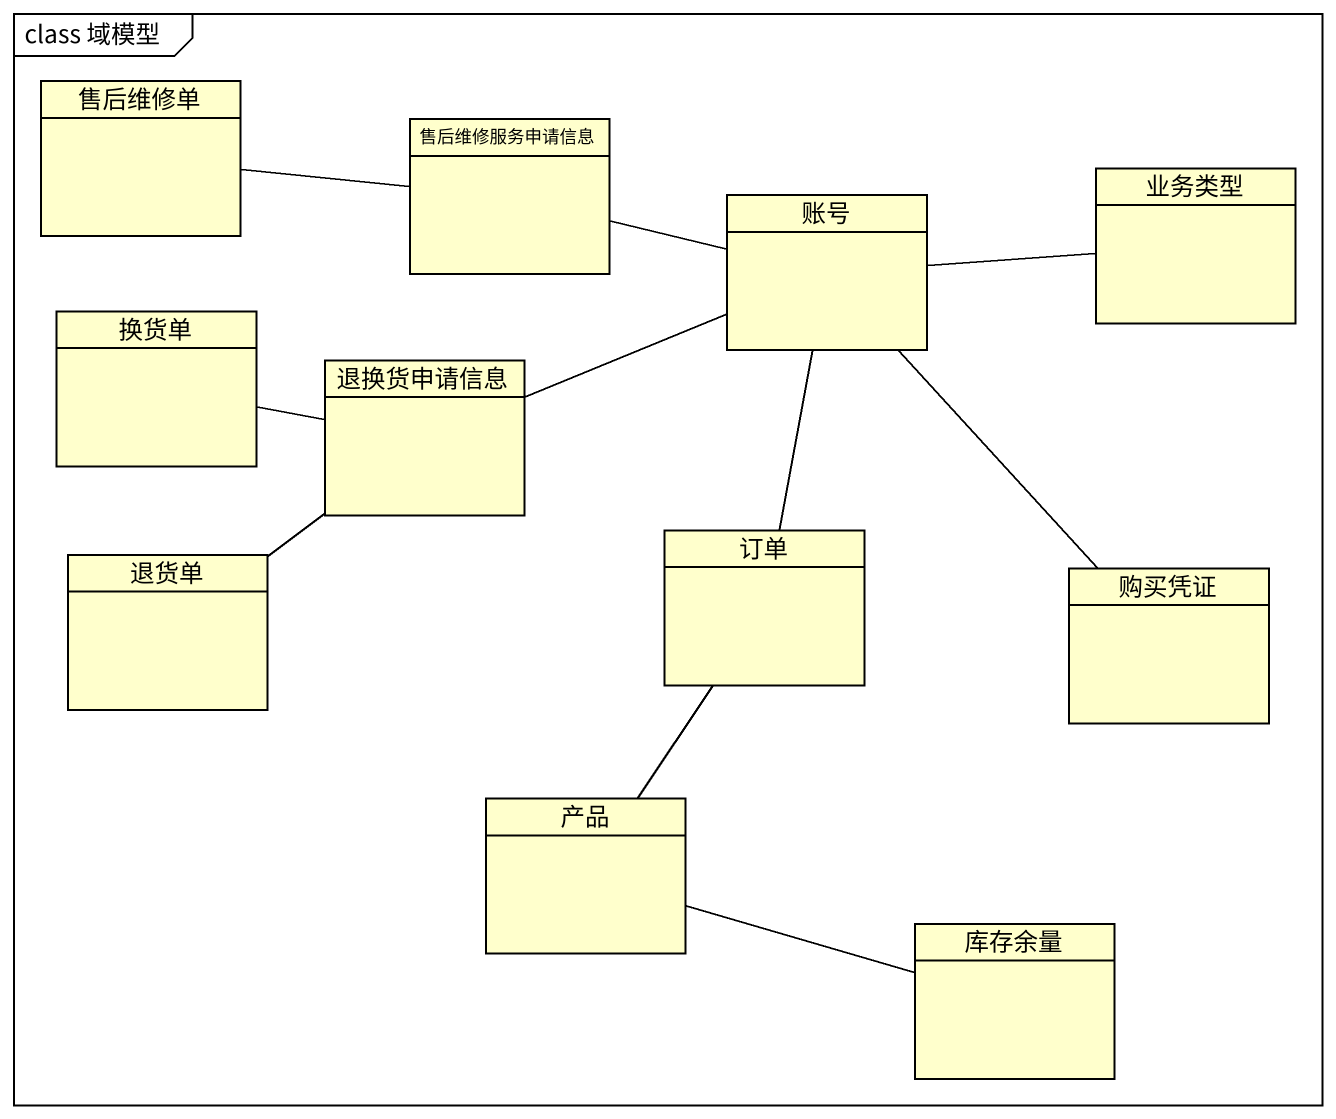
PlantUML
@startuml
mainframe class 域模型
hide circle
hide empty members
class 售后维修单
class 售后维修服务申请信息
class 账号
class 业务类型
class 换货单
class 退换货申请信息
class 订单
class 退货单
class 购买凭证
class 产品
class 库存余量
售后维修单 -right- 售后维修服务申请信息
售后维修服务申请信息 -right- 账号
账号 -right- 业务类型
账号 -- 订单
退换货申请信息 -right- 账号
退换货申请信息 -left- 换货单
退换货申请信息 -- 退货单
订单 -- 产品
购买凭证 -up- 账号
产品 -right- 库存余量
@enduml
